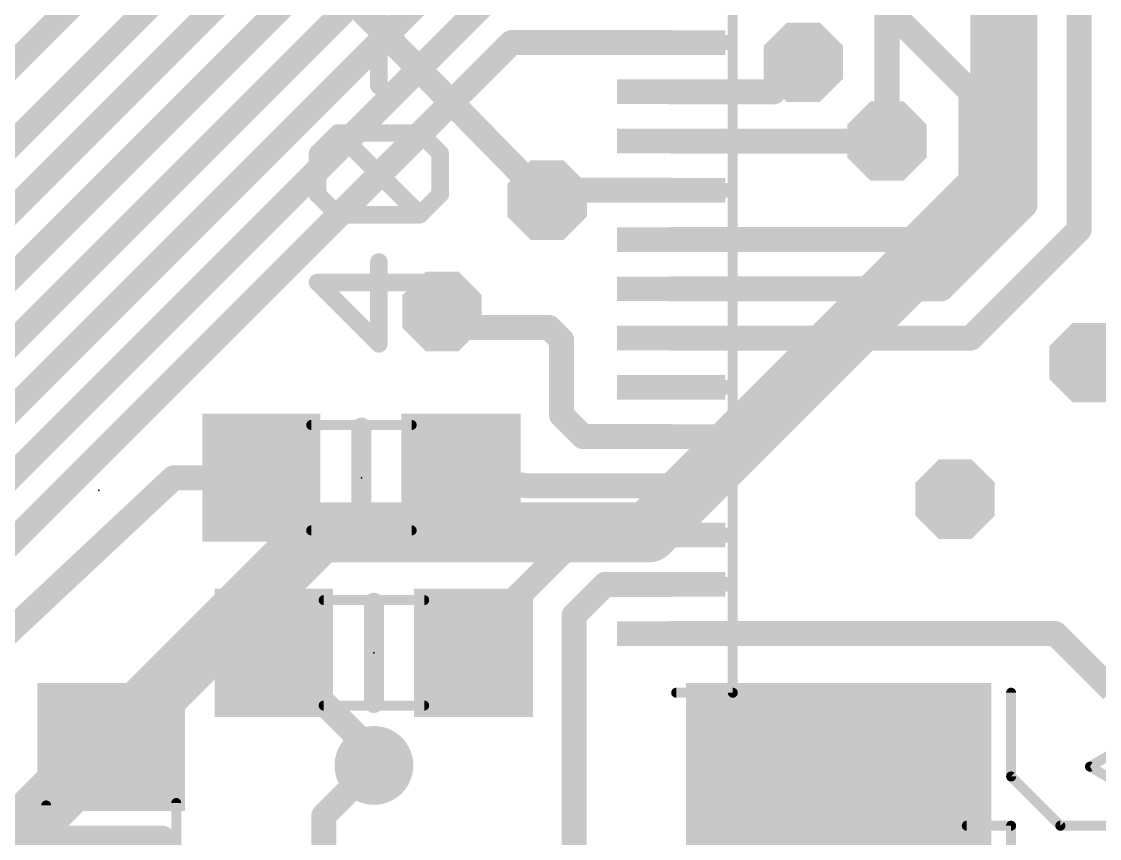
# Model space of a CAD drawing. Extents: x -30 to 79, y -8 to 63.
# Drawn here: x 53.07 to 64.01, y 12.72 to 21.01 of the extents above; entities that cross this region are included whole.
import ezdxf

# ---------------------------------------------------------------- set-up
doc = ezdxf.new("R2010")
doc.units = 0
for name, color, linetype in [('1', 12, 'CONTINUOUS'), ('16', 132, 'CONTINUOUS'), ('18', 3, 'CONTINUOUS'), ('21', 40, 'CONTINUOUS'), ('23', 40, 'CONTINUOUS'), ('51', 253, 'CONTINUOUS')]:
    doc.layers.add(name, color=color, linetype=linetype)

# ---------------------------------------------------------------- blocks, each defined once
blk = doc.blocks.new('RECT')
blk.add_solid([(-0.5, -0.5), (0.5, -0.5), (-0.5, 0.5), (0.5, 0.5)])
blk = doc.blocks.new('OCTAGONV')
at = {"const_width": 0.5}
blk.add_lwpolyline([(-0.25, -0.1036), (-0.25, 0.1036), (-0.1036, 0.25), (0.1036, 0.25), (0.25, 0.1036), (0.25, -0.1036), (0.1036, -0.25), (-0.1036, -0.25), (-0.25, -0.1036), (-0.25, 0.1036)], dxfattribs=at)
blk = doc.blocks.new('ROUNDV')
at = {"const_width": 0.5}
blk.add_lwpolyline([(0, -0.25, 1), (0, 0.25, 1), (0, -0.25)], format="xyb", dxfattribs=at)

msp = doc.modelspace()

# ---------------------------------------------------------------- linework, layer by layer
at = {"layer": '1'}
for points, const_width in [([(63.8, 18.9), (63.8, 24.7)], 0.254), ([(51.7, 19.3), (56.7, 24.3)], 0.254), ([(51.7, 18.5), (57, 23.8)], 0.254), ([(51.573, 17.7), (57.173, 23.3)], 0.254), ([(51.446, 16.9), (57.346, 22.8)], 0.254), ([(62.7, 20.3), (60.65, 22.35)], 0.254), ([(63.25, 19.15), (63.25, 22.4)], 0.254), ([(51.319, 16.1), (57.519, 22.3)], 0.254), ([(51.192, 15.3), (57.692, 21.8)], 0.254), ([(51.065, 14.5), (57.865, 21.3)], 0.254), ([(51.7, 14.462), (58.038, 20.8)], 0.254), ([(58.038, 20.8), (59.66, 20.8)], 0.254), ([(60.7, 20.3), (61, 20.6)], 0.254), ([(59.66, 20.3), (60.7, 20.3)], 0.254), ([(62.7, 19.4), (62.7, 20.3)], 0.254), ([(59.66, 19.8), (61.85, 19.8)], 0.254), ([(62.1, 18.8), (62.7, 19.4)], 0.254), ([(58.5, 19.3), (58.4, 19.2)], 0.254), ([(59.66, 19.3), (58.5, 19.3)], 0.254), ([(62.4, 18.3), (63.25, 19.15)], 0.254), ([(62.7, 17.8), (63.8, 18.9)], 0.254), ([(59.66, 18.8), (62.1, 18.8)], 0.254), ([(59.66, 18.3), (62.4, 18.3)], 0.254), ([(57.404, 17.907), (57.277, 18.034)], 0.254), ([(58.42, 17.907), (57.404, 17.907)], 0.254), ([(58.547, 17.78), (58.42, 17.907)], 0.254), ([(58.547, 17.018), (58.547, 17.78)], 0.254), ([(59.66, 17.8), (62.7, 17.8)], 0.254), ([(63.9, 17.55), (64.35, 17.55)], 0.254), ([(58.765, 16.8), (58.547, 17.018)], 0.254), ([(60.615, 16.8), (60.833, 17.018)], 0.2032), ([(59.66, 16.8), (58.765, 16.8)], 0.254), ([(59.66, 16.8), (60.615, 16.8)], 0.2032), ([(54.61, 16.383), (52.578, 14.478)], 0.254), ([(55.499, 16.383), (54.61, 16.383)], 0.254), ([(58.21, 16.3), (57.531, 16.383)], 0.254), ([(59.66, 16.3), (58.21, 16.3)], 0.254), ([(58.726, 15.8), (57.658, 14.732)], 0.254), ([(59.66, 15.8), (58.726, 15.8)], 0.254), ([(58.988, 15.3), (58.674, 14.986)], 0.254), ([(59.66, 15.3), (58.988, 15.3)], 0.254), ([(58.674, 14.986), (58.674, 12.065)], 0.254), ([(59.66, 14.8), (63.559, 14.8)], 0.254), ([(63.559, 14.8), (64.135, 14.224)], 0.254), ([(57.658, 14.732), (57.658, 14.605)], 0.254), ([(55.499, 14.478), (55.626, 14.605)], 0.254), ([(56.642, 13.589), (55.626, 14.605)], 0.254), ([(53.975, 13.716), (54.737, 14.478)], 0.254), ([(54.737, 14.478), (55.499, 14.478)], 0.254), ([(53.975, 13.65), (53.975, 13.716)], 0.254), ([(56.642, 13.462), (56.642, 13.589)], 0.254)]:
    msp.add_lwpolyline(points, dxfattribs=dict(at, const_width=const_width))
for points, const_width in [([(58.038, 20.8635, 1), (58.038, 20.7365)], 0.127), ([(58.0829, 20.7551, 1), (57.9931, 20.8449)], 0.127), ([(59.66, 20.7365, 1), (59.66, 20.8635)], 0.127), ([(61.0449, 20.5551, 1), (60.9551, 20.6449)], 0.127), ([(59.66, 20.3635, 1), (59.66, 20.2365)], 0.127), ([(60.6551, 20.3449, 1), (60.7449, 20.2551)], 0.127), ([(60.7, 20.2365, 1), (60.7, 20.3635)], 0.127), ([(62.7635, 20.3, 1), (62.6365, 20.3)], 0.127), ([(62.6551, 20.2551, 1), (62.7449, 20.3449)], 0.127), ([(59.66, 19.8635, 1), (59.66, 19.7365)], 0.127), ([(61.85, 19.7365, 1), (61.85, 19.8635)], 0.127), ([(62.7449, 19.3551, 1), (62.6551, 19.4449)], 0.127), ([(58.5, 19.3635, 1), (58.5, 19.2365)], 0.127), ([(58.5449, 19.2551, 1), (58.4551, 19.3449)], 0.127), ([(59.66, 19.2365, 1), (59.66, 19.3635)], 0.127), ([(62.6365, 19.4, 1), (62.7635, 19.4)], 0.127), ([(58.3551, 19.2449, 1), (58.4449, 19.1551)], 0.127), ([(63.2949, 19.1051, 1), (63.2051, 19.1949)], 0.127), ([(63.1865, 19.15, 1), (63.3135, 19.15)], 0.127), ([(63.7365, 18.9, 1), (63.8635, 18.9)], 0.127), ([(63.8449, 18.8551, 1), (63.7551, 18.9449)], 0.127), ([(59.66, 18.8635, 1), (59.66, 18.7365)], 0.127), ([(62.0551, 18.8449, 1), (62.1449, 18.7551)], 0.127), ([(62.1, 18.7365, 1), (62.1, 18.8635)], 0.127), ([(59.66, 18.3635, 1), (59.66, 18.2365)], 0.127), ([(62.3551, 18.3449, 1), (62.4449, 18.2551)], 0.127), ([(62.4, 18.2365, 1), (62.4, 18.3635)], 0.127), ([(57.3219, 18.0789, 1), (57.2321, 17.9891)], 0.127), ([(57.404, 17.9705, 1), (57.404, 17.8435)], 0.127), ([(57.3591, 17.8621, 1), (57.4489, 17.9519)], 0.127), ([(58.4649, 17.9519, 1), (58.3751, 17.8621)], 0.127), ([(58.42, 17.8435, 1), (58.42, 17.9705)], 0.127), ([(58.6105, 17.78, 1), (58.4835, 17.78)], 0.127), ([(58.5021, 17.7351, 1), (58.5919, 17.8249)], 0.127), ([(59.66, 17.8635, 1), (59.66, 17.7365)], 0.127), ([(62.6551, 17.8449, 1), (62.7449, 17.7551)], 0.127), ([(62.7, 17.7365, 1), (62.7, 17.8635)], 0.127), ([(63.9, 17.6135, 1), (63.9, 17.4865)], 0.127), ([(58.5919, 17.0629, 1), (58.5021, 16.9731)], 0.127), ([(58.4835, 17.018, 1), (58.6105, 17.018)], 0.127), ([(60.8689, 16.9821, 1), (60.7971, 17.0539)], 0.1016), ([(58.765, 16.8635, 1), (58.765, 16.7365)], 0.127), ([(58.7201, 16.7551, 1), (58.8099, 16.8449)], 0.127), ([(59.66, 16.8508, 1), (59.66, 16.7492)], 0.1016), ([(59.66, 16.7365, 1), (59.66, 16.8635)], 0.127), ([(60.5791, 16.8359, 1), (60.6509, 16.7641)], 0.1016), ([(60.615, 16.7492, 1), (60.615, 16.8508)], 0.1016), ([(54.61, 16.4465, 1), (54.61, 16.3195)], 0.127), ([(54.6534, 16.3367, 1), (54.5666, 16.4293)], 0.127), ([(55.499, 16.3195, 1), (55.499, 16.4465)], 0.127), ([(57.5387, 16.446, 1), (57.5233, 16.32)], 0.127), ([(58.21, 16.3635, 1), (58.21, 16.2365)], 0.127), ([(58.2023, 16.237, 1), (58.2177, 16.363)], 0.127), ([(59.66, 16.2365, 1), (59.66, 16.3635)], 0.127), ([(58.726, 15.8635, 1), (58.726, 15.7365)], 0.127), ([(58.7709, 15.7551, 1), (58.6811, 15.8449)], 0.127), ([(59.66, 15.7365, 1), (59.66, 15.8635)], 0.127), ([(58.988, 15.3635, 1), (58.988, 15.2365)], 0.127), ([(59.0329, 15.2551, 1), (58.9431, 15.3449)], 0.127), ([(59.66, 15.2365, 1), (59.66, 15.3635)], 0.127), ([(58.7375, 14.986, 1), (58.6105, 14.986)], 0.127), ([(58.6291, 15.0309, 1), (58.7189, 14.9411)], 0.127), ([(59.66, 14.8635, 1), (59.66, 14.7365)], 0.127), ([(63.6039, 14.8449, 1), (63.5141, 14.7551)], 0.127), ([(63.559, 14.7365, 1), (63.559, 14.8635)], 0.127), ([(57.7215, 14.732, 1), (57.5945, 14.732)], 0.127), ([(57.6131, 14.7769, 1), (57.7029, 14.6871)], 0.127), ([(55.6709, 14.6499, 1), (55.5811, 14.5601)], 0.127), ([(55.6709, 14.5601, 1), (55.5811, 14.6499)], 0.127), ([(57.5945, 14.605, 1), (57.7215, 14.605)], 0.127), ([(54.737, 14.5415, 1), (54.737, 14.4145)], 0.127), ([(54.7819, 14.4331, 1), (54.6921, 14.5229)], 0.127), ([(55.4541, 14.5229, 1), (55.5439, 14.4331)], 0.127), ([(55.499, 14.4145, 1), (55.499, 14.5415)], 0.127), ([(54.0385, 13.716, 1), (53.9115, 13.716)], 0.127), ([(53.9301, 13.7609, 1), (54.0199, 13.6711)], 0.127), ([(53.9115, 13.65, 1), (54.0385, 13.65)], 0.127), ([(56.7055, 13.589, 1), (56.5785, 13.589)], 0.127), ([(56.5971, 13.5441, 1), (56.6869, 13.6339)], 0.127), ([(56.5785, 13.462, 1), (56.7055, 13.462)], 0.127)]:
    msp.add_lwpolyline(points, format="xyb", dxfattribs=dict(at, const_width=const_width))
at = {"layer": '16'}
for points, const_width in [([(53.908, 23.792), (58.4, 19.2)], 0.254), ([(63, 19.4), (63, 21.5)], 0.6096), ([(61.85, 21.15), (61.85, 19.8)], 0.254), ([(59.427, 15.827), (63, 19.4)], 0.6096), ([(52.324, 12.065), (56.086, 15.827)], 0.6096), ([(56.086, 15.827), (59.427, 15.827)], 0.6096), ([(56.134, 12.954), (56.642, 13.462)], 0.254), ([(56.134, 11.303), (56.134, 12.954)], 0.254)]:
    msp.add_lwpolyline(points, dxfattribs=dict(at, const_width=const_width))
for points, const_width in [([(61.7865, 19.8, 1), (61.9135, 19.8)], 0.127), ([(63.1078, 19.2922, 1), (62.8922, 19.5078)], 0.3048), ([(62.8476, 19.4, 1), (63.1524, 19.4)], 0.3048), ([(58.3546, 19.1556, 1), (58.4454, 19.2444)], 0.127), ([(56.086, 15.9794, 1), (56.086, 15.6746)], 0.3048), ([(56.1938, 15.7192, 1), (55.9782, 15.9348)], 0.3048), ([(59.3192, 15.9348, 1), (59.5348, 15.7192)], 0.3048), ([(59.427, 15.6746, 1), (59.427, 15.9794)], 0.3048), ([(56.6869, 13.4171, 1), (56.5971, 13.5069)], 0.127), ([(56.1975, 12.954, 1), (56.0705, 12.954)], 0.127), ([(56.0891, 12.9989, 1), (56.1789, 12.9091)], 0.127)]:
    msp.add_lwpolyline(points, format="xyb", dxfattribs=dict(at, const_width=const_width))
at = {"layer": '21'}
for points, const_width in [([(56.6923, 20.3614), (56.6923, 21.1918)], 0.1778), ([(56.0694, 19.6745), (56.277, 19.8821)], 0.1778), ([(56.277, 19.8821), (57.1075, 19.8821)], 0.1778), ([(57.1075, 19.0516), (56.277, 19.8821)], 0.1778), ([(57.1075, 19.8821), (57.3151, 19.6745)], 0.1778), ([(56.0694, 19.2592), (56.0694, 19.6745)], 0.1778), ([(57.3151, 19.6745), (57.3151, 19.2592)], 0.1778), ([(56.277, 19.0516), (56.0694, 19.2592)], 0.1778), ([(57.3151, 19.2592), (57.1075, 19.0516)], 0.1778), ([(57.1075, 19.0516), (56.277, 19.0516)], 0.1778), ([(56.6923, 17.7419), (56.6923, 18.5723)], 0.1778), ([(57.3151, 18.3647), (56.0694, 18.3647)], 0.1778), ([(56.0694, 18.3647), (56.6923, 17.7419)], 0.1778), ([(56.515, 16.891), (56.515, 15.875)], 0.2032), ([(56.642, 15.113), (56.642, 14.097)], 0.2032), ([(63.11, 14.2), (63.11, 13.35)], 0.1016), ([(63.11, 13.35), (63.61, 12.85)], 0.1016), ([(54.483, 12.7), (53.467, 12.7)], 0.3048), ([(63.61, 12.85), (64.46, 12.85)], 0.1016)]:
    msp.add_lwpolyline(points, dxfattribs=dict(at, const_width=const_width))
for points, const_width in [([(56.6478, 20.3614, 1), (56.7367, 20.3614)], 0.0889), ([(56.277, 19.9265, 1), (56.277, 19.8376)], 0.0889), ([(56.3085, 19.9135, 1), (56.2456, 19.8506)], 0.0889), ([(56.3085, 19.8506, 1), (56.2456, 19.9135)], 0.0889), ([(57.1389, 19.9135, 1), (57.0761, 19.8506)], 0.0889), ([(57.1075, 19.8376, 1), (57.1075, 19.9265)], 0.0889), ([(56.038, 19.7059, 1), (56.1009, 19.643)], 0.0889), ([(56.1139, 19.6745, 1), (56.025, 19.6745)], 0.0889), ([(57.3595, 19.6745, 1), (57.2707, 19.6745)], 0.0889), ([(57.2837, 19.643, 1), (57.3465, 19.7059)], 0.0889), ([(56.1009, 19.2907, 1), (56.038, 19.2278)], 0.0889), ([(56.025, 19.2592, 1), (56.1139, 19.2592)], 0.0889), ([(57.2707, 19.2592, 1), (57.3595, 19.2592)], 0.0889), ([(57.3465, 19.2278, 1), (57.2837, 19.2907)], 0.0889), ([(56.277, 19.0961, 1), (56.277, 19.0072)], 0.0889), ([(56.2456, 19.0202, 1), (56.3085, 19.0831)], 0.0889), ([(57.0761, 19.0831, 1), (57.1389, 19.0202)], 0.0889), ([(57.0761, 19.0202, 1), (57.1389, 19.0831)], 0.0889), ([(57.1075, 19.0072, 1), (57.1075, 19.0961)], 0.0889), ([(56.7367, 18.5723, 1), (56.6478, 18.5723)], 0.0889), ([(56.1009, 18.3962, 1), (56.038, 18.3333)], 0.0889), ([(56.0694, 18.4092, 1), (56.0694, 18.3203)], 0.0889), ([(57.3151, 18.3203, 1), (57.3151, 18.4092)], 0.0889), ([(56.6478, 17.7419, 1), (56.7367, 17.7419)], 0.0889), ([(56.6608, 17.7105, 1), (56.7237, 17.7733)], 0.0889), ([(56.5658, 16.891, 1), (56.4642, 16.891)], 0.1016), ([(56.4642, 15.875, 1), (56.5658, 15.875)], 0.1016), ([(56.6928, 15.113, 1), (56.5912, 15.113)], 0.1016), ([(63.1354, 14.2, 1), (63.0846, 14.2)], 0.0508), ([(56.5912, 14.097, 1), (56.6928, 14.097)], 0.1016), ([(63.128, 13.368, 1), (63.092, 13.332)], 0.0508), ([(63.0846, 13.35, 1), (63.1354, 13.35)], 0.0508), ([(53.467, 12.7762, 1), (53.467, 12.6238)], 0.1524), ([(54.483, 12.6238, 1), (54.483, 12.7762)], 0.1524), ([(63.61, 12.8754, 1), (63.61, 12.8246)], 0.0508), ([(63.592, 12.832, 1), (63.628, 12.868)], 0.0508)]:
    msp.add_lwpolyline(points, format="xyb", dxfattribs=dict(at, const_width=const_width))
at = {"layer": '23'}
for p in [(56.515, 16.383), (53.848, 16.256), (56.642, 14.605)]:
    msp.add_point(p, dxfattribs=at)
at = {"layer": '51', "const_width": 0.1016}
for points in [[(60.285, 14.2), (60.285, 34.9)], [(56.005, 16.918), (57.025, 16.918)], [(56.005, 15.848), (57.025, 15.848)], [(56.132, 15.14), (57.152, 15.14)], [(59.71, 14.2), (60.285, 14.2)], [(56.132, 14.07), (57.152, 14.07)], [(63.91, 13.45), (64.51, 13.8)], [(64.51, 13.1), (63.91, 13.45)], [(54.635, 13.081), (54.635, 12.319)], [(53.315, 13.056), (53.315, 12.319)], [(63.11, 12.85), (62.66, 12.85)], [(63.11, 12.55), (63.11, 12.85)]]:
    msp.add_lwpolyline(points, dxfattribs=at)
at = {"layer": '51', "const_width": 0.0508}
for points in [[(56.005, 16.9434, 1), (56.005, 16.8926)], [(57.025, 16.8926, 1), (57.025, 16.9434)], [(56.005, 15.8734, 1), (56.005, 15.8226)], [(57.025, 15.8226, 1), (57.025, 15.8734)], [(56.132, 15.1654, 1), (56.132, 15.1146)], [(57.152, 15.1146, 1), (57.152, 15.1654)], [(59.71, 14.2254, 1), (59.71, 14.1746)], [(60.2596, 14.2, 1), (60.3104, 14.2)], [(60.285, 14.1746, 1), (60.285, 14.2254)], [(56.132, 14.0954, 1), (56.132, 14.0446)], [(57.152, 14.0446, 1), (57.152, 14.0954)], [(63.9228, 13.4719, 1), (63.8972, 13.4281)], [(63.8972, 13.4719, 1), (63.9228, 13.4281)], [(54.6604, 13.081, 1), (54.6096, 13.081)], [(53.3404, 13.056, 1), (53.2896, 13.056)], [(62.66, 12.8754, 1), (62.66, 12.8246)], [(63.1354, 12.85, 1), (63.0846, 12.85)], [(63.11, 12.8246, 1), (63.11, 12.8754)]]:
    msp.add_lwpolyline(points, format="xyb", dxfattribs=at)

# ---------------------------------------------------------------- block references
at = {"layer": '1'}
for p, xscale, yscale in [((59.66, 20.8), 1.1, 0.25), ((59.66, 20.3), 1.1, 0.25), ((59.66, 19.8), 1.1, 0.25), ((59.66, 19.3), 1.1, 0.25), ((59.66, 18.8), 1.1, 0.25), ((59.66, 18.3), 1.1, 0.25), ((59.66, 17.8), 1.1, 0.25), ((59.66, 17.3), 1.1, 0.25), ((55.499, 16.383), 1.2, 1.3), ((57.531, 16.383), 1.2, 1.3), ((59.66, 16.8), 1.1, 0.25), ((59.66, 16.3), 1.1, 0.25), ((59.66, 15.8), 1.1, 0.25), ((59.66, 15.3), 1.1, 0.25), ((55.626, 14.605), 1.2, 1.3), ((57.658, 14.605), 1.2, 1.3), ((59.66, 14.8), 1.1, 0.25)]:
    msp.add_blockref('RECT', p, dxfattribs=dict(at, xscale=xscale, yscale=yscale))
for p, xscale, yscale, rotation in [((53.975, 13.65), 1.3, 1.5, 270), ((61.36, 13.15), 3.1, 2.3, 180)]:
    msp.add_blockref('RECT', p, dxfattribs=dict(at, xscale=xscale, yscale=yscale, rotation=rotation))
at = {"layer": '18'}
for name, p, xscale, yscale in [('OCTAGONV', (61, 20.6), 0.8064, 0.8064), ('OCTAGONV', (61, 20.6), 0.8064, 0.8064), ('OCTAGONV', (61.85, 19.8), 0.8064, 0.8064), ('OCTAGONV', (61.85, 19.8), 0.8064, 0.8064), ('OCTAGONV', (58.4, 19.2), 0.8064, 0.8064), ('OCTAGONV', (58.4, 19.2), 0.8064, 0.8064), ('OCTAGONV', (57.334, 18.07), 0.8064, 0.8064), ('OCTAGONV', (57.334, 18.07), 0.8064, 0.8064), ('OCTAGONV', (63.9, 17.55), 0.8064, 0.8064), ('OCTAGONV', (63.9, 17.55), 0.8064, 0.8064), ('OCTAGONV', (62.541, 16.165), 0.8064, 0.8064), ('OCTAGONV', (62.541, 16.165), 0.8064, 0.8064), ('ROUNDV', (56.642, 13.462), 0.8001, 0.8001), ('ROUNDV', (56.642, 13.462), 0.8001, 0.8001)]:
    msp.add_blockref(name, p, dxfattribs=dict(at, xscale=xscale, yscale=yscale))
at = {"layer": '51'}
for p, xscale, yscale, rotation in [((59.7975, 20.8), 0.875, 0.15, 180), ((59.7975, 20.3), 0.875, 0.15, 180), ((59.7975, 19.8), 0.875, 0.15, 180), ((59.7975, 19.3), 0.875, 0.15, 180), ((59.7975, 18.8), 0.875, 0.15, 180), ((59.7975, 18.3), 0.875, 0.15, 180), ((59.7975, 17.8), 0.875, 0.15, 180), ((59.7975, 17.3), 0.875, 0.15, 180), ((59.7975, 16.8), 0.875, 0.15, 180), ((59.7975, 16.3), 0.875, 0.15, 180), ((59.7975, 15.8), 0.875, 0.15, 180), ((59.7975, 15.3), 0.875, 0.15, 180), ((59.7975, 14.8), 0.875, 0.15, 180), ((53.9762, 13.4172), 0.7501, 1.4501, 270)]:
    msp.add_blockref('RECT', p, dxfattribs=dict(at, xscale=xscale, yscale=yscale, rotation=rotation))
at = {"layer": '51', "yscale": 1.3}
for p, xscale in [((55.8066, 16.383), 0.5832), ((57.2182, 16.383), 0.5936), ((55.9336, 14.605), 0.5832), ((57.3452, 14.605), 0.5936)]:
    msp.add_blockref('RECT', p, dxfattribs=dict(at, xscale=xscale))

doc.saveas('drawing.dxf')
